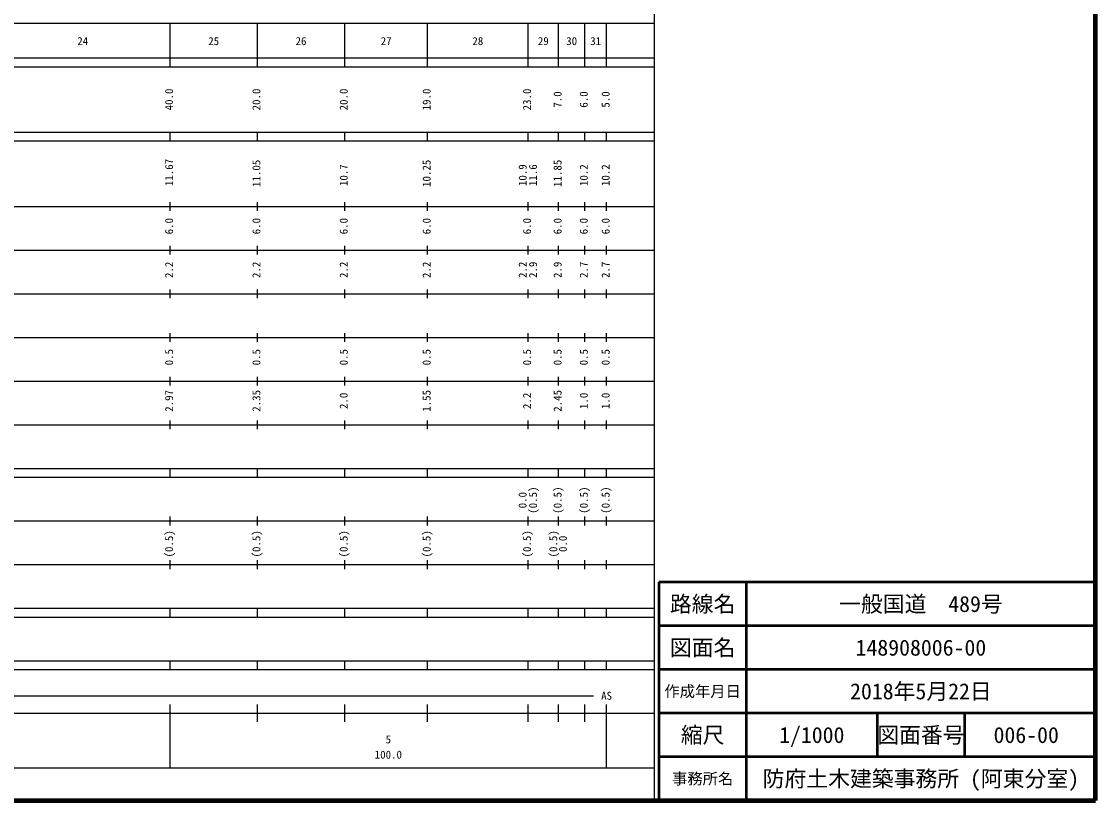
# Model space of a CAD drawing. Units: millimetres on the paper, enlarged 1000 times. Extents: x 40000 to 680000, y 20000 to 380000.
# Drawn here: x 433962 to 680000, y 20000 to 198357 of the extents above; entities that cross this region are included whole.
import ezdxf
from ezdxf.enums import TextEntityAlignment as Align

# ---------------------------------------------------------------- set-up
doc = ezdxf.new("R2010")
doc.units = ezdxf.units.MM
doc.header["$LTSCALE"] = 1000
for name, color, linetype, lineweight in [('M-TTL', 2, 'Continuous', 140), ('M-TTL-BAND', 7, 'Continuous', 25), ('M-TTL-FRAM', 2, 'Continuous', 50), ('M-TTL-LINE', 7, 'Continuous', 50)]:
    doc.layers.add(name, color=color, linetype=linetype, lineweight=lineweight)
doc.layers.add('M-TTL-TXT', color=7, linetype='Continuous')
doc.styles.add('ＭＳ ゴシック', font='')
doc.styles.get('ＭＳ ゴシック').set_extended_font_data('MS Gothic')

msp = doc.modelspace()

# ---------------------------------------------------------------- linework, layer by layer
at = {"layer": 'M-TTL'}
for p, q in [((680000, 20000), (680000, 380000)), ((40000, 20000), (680000, 20000))]:
    msp.add_line(p, q, dxfattribs=at)
at = {"layer": 'M-TTL-BAND'}
for p, q in [((579000, 20000), (579000, 370000)), ((68000, 198000), (579000, 198000)), ((468000, 188000), (468000, 198000)), ((488000, 188000), (488000, 198000)), ((508000, 188000), (508000, 198000)), ((527000, 188000), (527000, 198000)), ((550000, 188000), (550000, 198000)), ((557000, 188000), (557000, 198000)), ((563000, 188000), (563000, 198000)), ((568000, 188000), (568000, 198000)), ((40000, 190000), (579000, 190000)), ((40000, 188000), (579000, 188000)), ((40000, 173000), (579000, 173000)), ((468000, 171000), (468000, 173000)), ((488000, 171000), (488000, 173000)), ((508000, 171000), (508000, 173000)), ((527000, 171000), (527000, 173000)), ((550000, 171000), (550000, 173000)), ((557000, 171000), (557000, 173000)), ((563000, 171000), (563000, 173000)), ((568000, 171000), (568000, 173000)), ((40000, 171000), (579000, 171000)), ((40000, 156000), (579000, 156000)), ((468000, 155000), (468000, 157000)), ((488000, 155000), (488000, 157000)), ((508000, 155000), (508000, 157000)), ((527000, 155000), (527000, 157000)), ((550000, 155000), (550000, 157000)), ((557000, 155000), (557000, 157000)), ((563000, 155000), (563000, 157000)), ((568000, 155000), (568000, 157000)), ((46000, 146000), (579000, 146000)), ((468000, 145000), (468000, 147000)), ((488000, 145000), (488000, 147000)), ((508000, 145000), (508000, 147000)), ((527000, 145000), (527000, 147000)), ((550000, 145000), (550000, 147000)), ((557000, 145000), (557000, 147000)), ((563000, 145000), (563000, 147000)), ((568000, 145000), (568000, 147000)), ((52000, 136000), (579000, 136000)), ((468000, 135000), (468000, 137000)), ((488000, 135000), (488000, 137000)), ((508000, 135000), (508000, 137000)), ((527000, 135000), (527000, 137000)), ((550000, 135000), (550000, 137000)), ((557000, 135000), (557000, 137000)), ((563000, 135000), (563000, 137000)), ((568000, 135000), (568000, 137000)), ((46000, 126000), (579000, 126000)), ((468000, 125000), (468000, 127000)), ((488000, 125000), (488000, 127000)), ((508000, 125000), (508000, 127000)), ((527000, 125000), (527000, 127000)), ((550000, 125000), (550000, 127000)), ((557000, 125000), (557000, 127000)), ((563000, 125000), (563000, 127000)), ((568000, 125000), (568000, 127000)), ((52000, 116000), (579000, 116000)), ((468000, 115000), (468000, 117000)), ((488000, 115000), (488000, 117000)), ((508000, 115000), (508000, 117000)), ((527000, 115000), (527000, 117000)), ((550000, 115000), (550000, 117000)), ((557000, 115000), (557000, 117000)), ((563000, 115000), (563000, 117000)), ((568000, 115000), (568000, 117000)), ((46000, 106000), (579000, 106000)), ((468000, 105000), (468000, 107000)), ((488000, 105000), (488000, 107000)), ((508000, 105000), (508000, 107000)), ((527000, 105000), (527000, 107000)), ((550000, 105000), (550000, 107000)), ((557000, 105000), (557000, 107000)), ((563000, 105000), (563000, 107000)), ((568000, 105000), (568000, 107000)), ((40000, 96000), (579000, 96000)), ((468000, 94000), (468000, 96000)), ((488000, 94000), (488000, 96000)), ((508000, 94000), (508000, 96000)), ((527000, 94000), (527000, 96000)), ((550000, 94000), (550000, 96000)), ((557000, 94000), (557000, 96000)), ((563000, 94000), (563000, 96000)), ((568000, 94000), (568000, 96000)), ((40000, 94000), (579000, 94000)), ((49000, 84000), (579000, 84000)), ((468000, 83000), (468000, 85000)), ((488000, 83000), (488000, 85000)), ((508000, 83000), (508000, 85000)), ((527000, 83000), (527000, 85000)), ((550000, 83000), (550000, 85000)), ((557000, 83000), (557000, 85000)), ((563000, 83000), (563000, 85000)), ((568000, 83000), (568000, 85000)), ((40000, 74000), (579000, 74000)), ((468000, 73000), (468000, 75000)), ((488000, 73000), (488000, 75000)), ((508000, 73000), (508000, 75000)), ((527000, 73000), (527000, 75000)), ((550000, 73000), (550000, 75000)), ((557000, 73000), (557000, 75000)), ((563000, 73000), (563000, 75000)), ((568000, 73000), (568000, 75000)), ((40000, 64000), (579000, 64000)), ((468000, 62000), (468000, 64000)), ((488000, 62000), (488000, 64000)), ((508000, 62000), (508000, 64000)), ((527000, 62000), (527000, 64000)), ((550000, 62000), (550000, 64000)), ((557000, 62000), (557000, 64000)), ((563000, 62000), (563000, 64000)), ((568000, 62000), (568000, 64000)), ((40000, 62000), (579000, 62000)), ((40000, 52000), (579000, 52000)), ((468000, 50000), (468000, 52000)), ((488000, 50000), (488000, 52000)), ((508000, 50000), (508000, 52000)), ((527000, 50000), (527000, 52000)), ((550000, 50000), (550000, 52000)), ((557000, 50000), (557000, 52000)), ((563000, 50000), (563000, 52000)), ((568000, 50000), (568000, 52000)), ((40000, 50000), (579000, 50000)), ((71000, 44000), (565000, 44000)), ((468000, 27500), (468000, 42000)), ((488000, 38000), (488000, 42000)), ((508000, 38000), (508000, 42000)), ((527000, 38000), (527000, 42000)), ((550000, 38000), (550000, 42000)), ((557000, 38000), (557000, 42000)), ((563000, 38000), (563000, 42000)), ((568000, 27500), (568000, 42000)), ((40000, 40000), (579000, 40000)), ((68000, 27500), (579000, 27500))]:
    msp.add_line(p, q, dxfattribs=at)
at = {"layer": 'M-TTL-FRAM'}
for p, q in [((680000, 70000), (580000, 70000)), ((580000, 70000), (580000, 20000))]:
    msp.add_line(p, q, dxfattribs=at)
at = {"layer": 'M-TTL-LINE'}
for p, q in [((600000, 70000), (600000, 20000)), ((680000, 60000), (580000, 60000)), ((680000, 50000), (580000, 50000)), ((680000, 40000), (580000, 40000)), ((630000, 40000), (630000, 30000)), ((650000, 40000), (650000, 30000)), ((680000, 30000), (580000, 30000))]:
    msp.add_line(p, q, dxfattribs=at)

# ---------------------------------------------------------------- texts
at = {"layer": 'M-TTL-BAND', "style": 'ＭＳ ゴシック'}
for s, p in [('24', (448000, 192405)), ('25', (478000, 192405)), ('26', (498000, 192405)), ('27', (517500, 192405)), ('28', (538500, 192405)), ('29', (553500, 192405)), ('30', (560000, 192405)), ('31', (565500, 192405)), ('AS', (568000, 42500)), ('5', (518000, 32523)), ('100.0', (518000, 29033))]:
    msp.add_text(s, height=1833, dxfattribs=at).set_placement(p, align=Align.BOTTOM_CENTER)
for s, p in [('40.0', (469232, 180500)), ('20.0', (489232, 180500)), ('20.0', (509232, 180500)), ('19.0', (528232, 180500)), ('23.0', (551232, 180500)), ('7.0', (558232, 180500)), ('6.0', (564232, 180500)), ('5.0', (569232, 180500)), ('11.67', (469232, 163787)), ('11.05', (489232, 163594)), ('10.7', (509232, 163174)), ('10.25', (528232, 163594)), ('10.9', (550232, 163174)), ('11.6', (552602, 163174)), ('11.85', (558232, 163594)), ('10.2', (564232, 163174)), ('10.2', (569232, 163174)), ('6.0', (469232, 151500)), ('6.0', (489232, 151500)), ('6.0', (509232, 151500)), ('6.0', (528232, 151500)), ('6.0', (551232, 151500)), ('6.0', (558232, 151500)), ('6.0', (564232, 151500)), ('6.0', (569232, 151500)), ('2.2', (469232, 141500)), ('2.2', (489232, 141500)), ('2.2', (509232, 141500)), ('2.2', (528232, 141500)), ('2.2', (550232, 141500)), ('2.9', (552602, 141500)), ('2.9', (558232, 141500)), ('2.7', (564232, 141500)), ('2.7', (569232, 141500)), ('0.5', (469232, 121500)), ('0.5', (489232, 121500)), ('0.5', (509232, 121500)), ('0.5', (528232, 121500)), ('0.5', (551232, 121500)), ('0.5', (558232, 121500)), ('0.5', (564232, 121500)), ('0.5', (569232, 121500)), ('2.97', (469232, 111500)), ('2.35', (489232, 111500)), ('2.0', (509232, 111500)), ('1.55', (528232, 111500)), ('2.2', (551232, 111500)), ('2.45', (558232, 111500)), ('1.0', (564232, 111500)), ('1.0', (569232, 111500)), ('(0.5)', (552602, 88764)), ('(0.5)', (558232, 88764)), ('(0.5)', (564232, 88764)), ('(0.5)', (569232, 88764)), ('0.0', (550210, 88764)), ('(0.5)', (469232, 78764)), ('(0.5)', (489232, 78764)), ('(0.5)', (509232, 78764)), ('(0.5)', (528232, 78764)), ('(0.5)', (551232, 78764)), ('(0.5)', (557232, 78764)), ('0.0', (559455, 78764))]:
    msp.add_text(s, height=1833, rotation=90, dxfattribs=at).set_placement(p, align=Align.BOTTOM_CENTER)
at = {"layer": 'M-TTL-TXT', "style": 'ＭＳ ゴシック'}
for s, height, p in [('路線名', 3666, (590000, 65000)), ('路線名', 3666, (590000, 65000)), ('一般国道\u3000489号', 3666, (640000, 65000)), ('図面名', 3666, (590000, 55000)), ('図面名', 3666, (590000, 55000)), ('148908006-00', 3666, (640000, 55000)), ('2018年5月22日', 3666, (640000, 45000)), ('作成年月日', 2566, (590000, 45000)), ('作成年月日', 2566, (590000, 45000)), ('縮尺', 3666, (590000, 35000)), ('縮尺', 3666, (590000, 35000)), ('1/1000', 3666, (615000, 35000)), ('図面番号', 3666, (640000, 35000)), ('図面番号', 3666, (640000, 35000)), ('006-00', 3666, (664125, 35000)), ('防府土木建築事務所 (阿東分室)', 3666, (640000, 25000)), ('事務所名', 2566, (590000, 25000)), ('事務所名', 2566, (590000, 25000))]:
    msp.add_text(s, height=height, dxfattribs=at).set_placement(p, align=Align.MIDDLE_CENTER)

doc.saveas('drawing.dxf')
